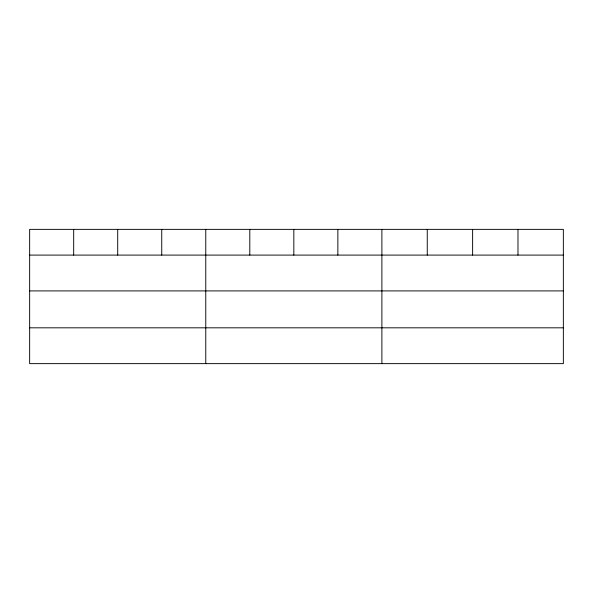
<?xml version="1.0" encoding="UTF-8"?>
<svg xmlns="http://www.w3.org/2000/svg" width="593" height="593" viewBox="0 0 593 593"><rect width="100%" height="100%" fill="white"/><g stroke="black" fill="none" stroke-linecap="round" stroke-linejoin="round"><path stroke-width="0.89" d="M563.35 290.911L563.35 229.365L29.65 229.365L29.65 363.635L563.35 363.635L563.35 290.911L29.65 290.911M29.65 255.094L563.35 255.094M29.65 327.818L563.35 327.818M517.985 229.365L517.985 255.094M472.621 229.365L472.621 255.094M427.256 229.365L427.256 255.094M381.892 229.365L381.892 363.635M337.862 229.365L337.862 255.094M293.831 229.365L293.831 255.094M249.801 229.365L249.801 255.094M205.771 229.365L205.771 363.635M161.741 229.365L161.741 255.094M117.71 229.365L117.71 255.094M73.68 229.365L73.68 255.094"/></g></svg>
